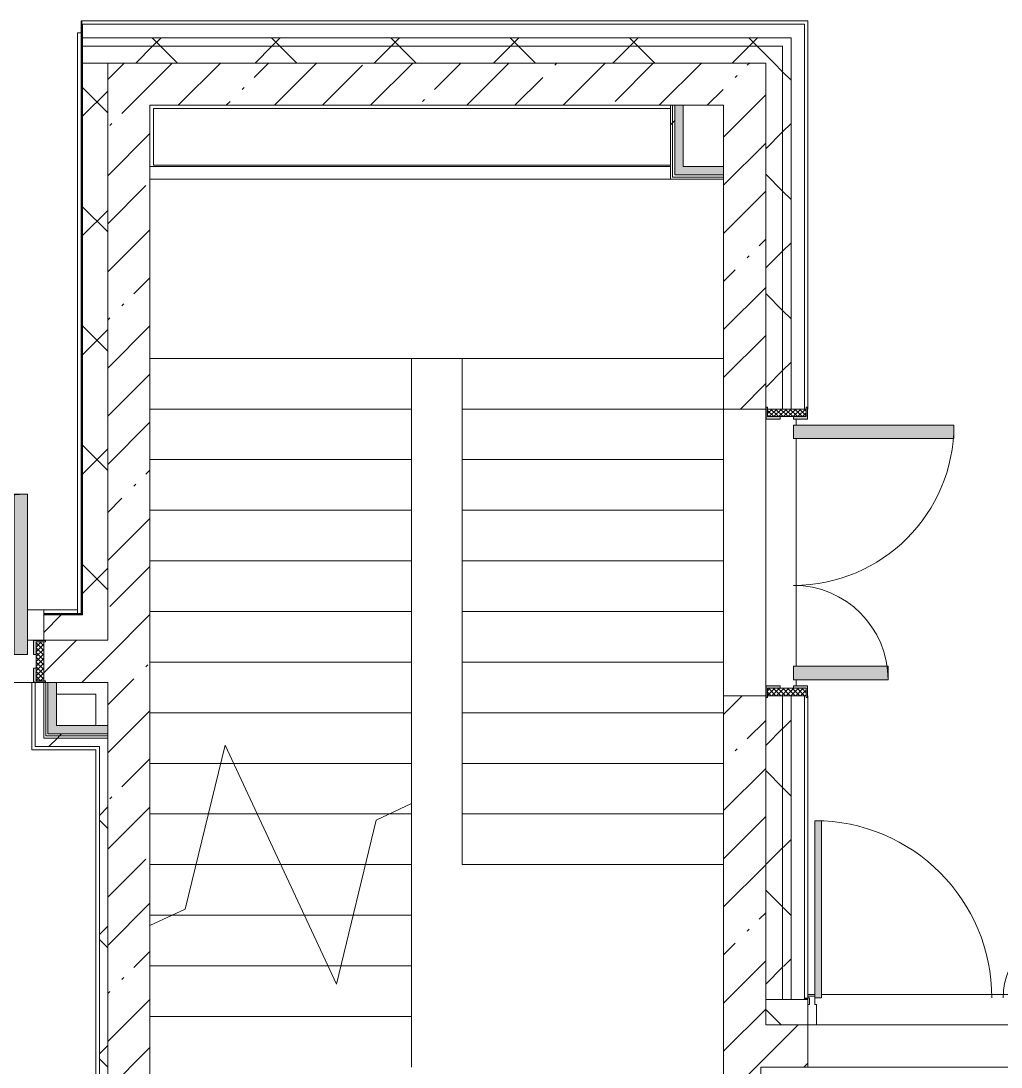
# Model space of a CAD drawing. Header units: millimetres. Extents: x -4005 to 195566, y -8553 to 29000.
# Drawn here: x 149338 to 155148, y 21150 to 27350 of the extents above; entities that cross this region are included whole.
import ezdxf

# ---------------------------------------------------------------- set-up
doc = ezdxf.new("R2010")
doc.units = ezdxf.units.MM
for name, color, linetype, lineweight, true_color in [('A-DOOR-2', 7, 'Continuous', 5, 0xaaaaaa), ('A-DOOR-3', 7, 'Continuous', 5, 0xe2e2e2), ('A-DOOR-FRAM-3', 7, 'Continuous', 5, 0xaaaaaa), ('A-FLOR-2', 7, 'Continuous', 5, 0xaaaaaa), ('I-WALL-5', 7, 'Continuous', 9, 0xe7e7e7)]:
    doc.layers.add(name, color=color, linetype=linetype, lineweight=lineweight, true_color=true_color)
for name, color, linetype, lineweight in [('A-GLAZ-CWMG-2', 7, 'Continuous', 5), ('A-WALL', 7, 'Continuous', 9), ('A-WALL-2', 7, 'Continuous', 5), ('I-WALL-6', 7, 'Continuous', 5), ('S-STRS-4', 7, 'Continuous', 5), ('S-STRS-MBND-3', 7, 'Continuous', 5)]:
    doc.layers.add(name, color=color, linetype=linetype, lineweight=lineweight)
pattern_1 = [(45, (60693.44, 0), (-285.1231, 285.1231), []), (45, (60978.57, 0), (-285.1231, 285.1231), [504.031, -100.806, 16.764, -84.042])]
pattern_2 = [(45, (60693.44, 0), (-353.5534, 353.5534), []), (135, (60693.44, 0), (-353.5534, -353.5534), [])]
pattern_3 = [(135, (1471.41, 189.685), (-14.14214, -14.14214), []), (225, (1471.41, 189.685), (14.14214, -14.14214), [])]
pattern_4 = [(45, (-651.384, 189.685), (-14.1421, 14.1421), []), (135, (-651.384, 189.685), (-14.1421, -14.1421), [])]
pattern_5 = [(45, (60693.44, 0), (-530.33, 530.33), []), (135, (60693.44, 0), (-530.33, -530.33), [])]

# ---------------------------------------------------------------- blocks, each defined once
blk = doc.blocks.new('110_Дверь_СКБ_2Ст_Внутренняя - ДН-7д_л__ ДОО_Дв_1450x2100h_Загрузочная_ Помещение холодильных камер-21737406-1_4_1_птичка')
at = {"layer": 'A-DOOR-2'}
h = blk.add_hatch(dxfattribs=at)
h.set_pattern_fill('FP_180', color=256, style=0, pattern_type=2)
h.set_pattern_definition(pattern_3)
h.paths.add_polyline_path([(818.2, -115), (862.5, -115), (862.5, 115), (817.5, 115), (817.5, -115)])
at = {"layer": 'A-DOOR-3'}
for points in [[(687.5, 40), (767.5, 40), (767.5, 990), (687.5, 990), (687.5, 92.1)], [(-742.5, 40), (-662.5, 40), (-662.5, 600), (-742.5, 600), (-742.5, 125)]]:
    blk.add_hatch(color=256, dxfattribs=at).paths.add_polyline_path(points)
h = blk.add_hatch(color=256, dxfattribs=at)
h.paths.add_polyline_path([(817.5, 40), (818.2, 115), (872.5, 115), (872.5, 123), (802.5, 123), (802.5, 40), (812.5, 40)])
h.paths.add_polyline_path([(-777.5, 40), (-777.5, 123), (-847.5, 123), (-844.3, 115), (-792.5, 115), (-792.5, 40)])
h = blk.add_hatch(color=256, dxfattribs=at)
h.paths.add_polyline_path([(872.5, -123), (872.5, -115), (817.5, -115), (812.5, -40), (802.5, -40), (802.5, -123), (862.5, -123)])
h.paths.add_polyline_path([(-792.5, -123), (-777.5, -123), (-777.5, -40), (-792.5, -40), (-792.5, -115), (-847.5, -115), (-842.5, -123), (-794.1, -123)])
at = {"layer": 'A-DOOR-FRAM-3'}
h = blk.add_hatch(dxfattribs=at)
h.set_pattern_fill('FP_181', color=256, style=0, pattern_type=2)
h.set_pattern_definition(pattern_4)
h.paths.add_polyline_path([(-792.5, -115), (-792.5, 115), (-837.5, 115), (-837.5, -115)])
at = {"layer": 'A-DOOR-2'}
for p, q in [((767.5, 990), (687.5, 990)), ((687.5, 990), (687.5, 40)), ((767.5, 40), (767.5, 990)), ((-742.5, 600), (-742.5, 40)), ((-662.5, 600), (-742.5, 600)), ((-662.5, 40), (-662.5, 600)), ((-777.5, 123), (-847.5, 123)), ((-847.5, 123), (-847.5, 115)), ((-847.5, 115), (-792.5, 115)), ((-792.5, 115), (-792.5, 40)), ((-777.5, 40), (-777.5, 123)), ((872.5, 123), (802.5, 123)), ((802.5, 123), (802.5, 40)), ((817.5, 40), (817.5, 115)), ((817.5, 115), (872.5, 115)), ((872.5, 115), (872.5, 123)), ((-792.5, 40), (-777.5, 40)), ((-742.5, 40), (-662.5, 40)), ((687.5, 40), (767.5, 40)), ((802.5, 40), (817.5, 40)), ((-777.5, -40), (-792.5, -40)), ((-792.5, -40), (-792.5, -115)), ((-777.5, -123), (-777.5, -40)), ((817.5, -40), (802.5, -40)), ((802.5, -40), (802.5, -123)), ((817.5, -115), (817.5, -40)), ((-847.5, -115), (-847.5, -123)), ((-792.5, -115), (-847.5, -115)), ((-847.5, -123), (-777.5, -123)), ((802.5, -123), (872.5, -123)), ((872.5, -115), (817.5, -115)), ((872.5, -123), (872.5, -115))]:
    blk.add_line(p, q, dxfattribs=at)
for centre, radius, start, end in [((767.5, 40), 950, 90, 180), ((-742.5, 40), 560, 0, 90)]:
    blk.add_arc(centre, radius, start, end, dxfattribs=at)
at = {"layer": 'A-DOOR-FRAM-3'}
for p, q in [((-792.5, 115), (-837.5, 115)), ((-837.5, 115), (-837.5, -115)), ((-792.5, -115), (-792.5, 115)), ((862.5, 115), (817.5, 115)), ((817.5, 115), (817.5, -115)), ((862.5, -115), (862.5, 115)), ((-837.5, -115), (-792.5, -115)), ((817.5, -115), (862.5, -115))]:
    blk.add_line(p, q, dxfattribs=at)
blk = doc.blocks.new('110_Дверь_СКБ_2Ст_Внутренняя - ДН-4д_ ДОО_Дв_1450x2100h_Лестничная клетка-23615437-1_4_1_птичка')
at = {"layer": 'A-DOOR-2'}
h = blk.add_hatch(dxfattribs=at)
h.set_pattern_fill('FP_180', color=256, style=0, pattern_type=2)
h.set_pattern_definition(pattern_3)
h.paths.add_polyline_path([(862.5, 25), (862.5, 115), (817.5, 115), (817.5, -115), (862.5, -115), (862.5, -15)])
at = {"layer": 'A-DOOR-3'}
for points in [[(-662.5, 270.3), (-662.5, 990), (-742.5, 990), (-742.5, 40), (-662.5, 40), (-662.5, 105)], [(767.5, 270.3), (767.5, 600), (687.5, 600), (687.5, 40), (767.5, 40), (767.5, 109.2)]]:
    blk.add_hatch(color=256, dxfattribs=at).paths.add_polyline_path(points)
h = blk.add_hatch(color=256, dxfattribs=at)
h.paths.add_polyline_path([(872.5, 115), (872.5, 123), (802.5, 123), (802.5, 40), (817.5, 40), (817.5, 115), (862.5, 115)])
h.paths.add_polyline_path([(-777.5, 40), (-777.5, 123), (-847.5, 123), (-847.5, 115), (-792.5, 115), (-792.5, 40)])
h = blk.add_hatch(color=256, dxfattribs=at)
h.paths.add_polyline_path([(872.5, -115), (817.5, -115), (817.5, -40), (802.5, -40), (802.5, -123), (872.5, -123)])
h.paths.add_polyline_path([(-777.5, -40), (-792.5, -40), (-792.5, -115), (-847.5, -115), (-847.5, -123), (-777.5, -123), (-777.5, -83.5)])
at = {"layer": 'A-DOOR-FRAM-3'}
h = blk.add_hatch(dxfattribs=at)
h.set_pattern_fill('FP_181', color=256, style=0, pattern_type=2)
h.set_pattern_definition(pattern_4)
h.paths.add_polyline_path([(-792.5, -115), (-792.5, 115), (-837.5, 115), (-837.5, -115)])
at = {"layer": 'A-DOOR-2'}
for p, q in [((-742.5, 990), (-742.5, 40)), ((-662.5, 990), (-742.5, 990)), ((-662.5, 40), (-662.5, 990)), ((767.5, 600), (687.5, 600)), ((687.5, 600), (687.5, 40)), ((767.5, 40), (767.5, 600)), ((-777.5, 123), (-847.5, 123)), ((-847.5, 123), (-847.5, 115)), ((-847.5, 115), (-792.5, 115)), ((-792.5, 115), (-792.5, 40)), ((-777.5, 40), (-777.5, 123)), ((872.5, 123), (802.5, 123)), ((802.5, 123), (802.5, 40)), ((817.5, 40), (817.5, 115)), ((817.5, 115), (872.5, 115)), ((872.5, 115), (872.5, 123)), ((-792.5, 40), (-777.5, 40)), ((-742.5, 40), (-662.5, 40)), ((687.5, 40), (767.5, 40)), ((802.5, 40), (817.5, 40)), ((-777.5, -40), (-792.5, -40)), ((-792.5, -40), (-792.5, -115)), ((-777.5, -123), (-777.5, -40)), ((817.5, -40), (802.5, -40)), ((802.5, -40), (802.5, -123)), ((817.5, -115), (817.5, -40)), ((-847.5, -115), (-847.5, -123)), ((-792.5, -115), (-847.5, -115)), ((-847.5, -123), (-777.5, -123)), ((802.5, -123), (872.5, -123)), ((872.5, -115), (817.5, -115)), ((872.5, -123), (872.5, -115))]:
    blk.add_line(p, q, dxfattribs=at)
for centre, radius, start, end in [((-742.5, 40), 950, 0, 90), ((767.5, 40), 560, 90, 180)]:
    blk.add_arc(centre, radius, start, end, dxfattribs=at)
at = {"layer": 'A-DOOR-FRAM-3'}
for p, q in [((-792.5, 115), (-837.5, 115)), ((-837.5, 115), (-837.5, -115)), ((-792.5, -115), (-792.5, 115)), ((862.5, 115), (817.5, 115)), ((817.5, 115), (817.5, -115)), ((862.5, -115), (862.5, 115)), ((-837.5, -115), (-792.5, -115)), ((817.5, -115), (862.5, -115))]:
    blk.add_line(p, q, dxfattribs=at)
blk = doc.blocks.new('DRS_ДПУ_распашная__2Ст_Прямоугольная1 - ВН-4_ Нр_ДО_1500х2200 глухая-26741401-1_4_1_птичка')
at = {"layer": 'A-DOOR-3'}
for points in [[(-770, 0), (-730, 0), (-730, 1050), (-770, 1050), (-770, 20)], [(770, 0), (770, 423.1), (730, 423.1), (730, 0)]]:
    blk.add_hatch(color=256, dxfattribs=at).paths.add_polyline_path(points)
at = {"layer": 'A-DOOR-2'}
for p, q in [((-770, 1050), (-770, 0)), ((-730, 1050), (-770, 1050)), ((-730, 0), (-730, 1050)), ((770, 423.1), (730, 423.1)), ((730, 423.1), (730, 0)), ((770, 0), (770, 423.1)), ((-770, 0), (-730, 0)), ((730, 0), (770, 0))]:
    blk.add_line(p, q, dxfattribs=at)
for centre, radius, start, end in [((-770, 0), 1050, 360, 90), ((770, 0), 423.1, 90, 180)]:
    blk.add_arc(centre, radius, start, end, dxfattribs=at)
blk = doc.blocks.new('Прямоугольный импост - Импост структурный с накладкой - 170мм-22855280-1_4_1_птичка')
at = {"layer": 'A-GLAZ-CWMG-2'}
for p, q in [((0, 160), (-50, 160)), ((-50, 160), (-50, 40)), ((0, 40), (0, 160)), ((-50, 40), (-40, 40)), ((-40, 40), (-40, 0)), ((-10, 0), (-10, 40)), ((-10, 40), (0, 40)), ((0, 0), (-10, 0)), ((0, -10), (0, 0)), ((-40, -10), (0, -10))]:
    blk.add_line(p, q, dxfattribs=at)
blk = doc.blocks.new('Зашивка приборов отопления4 - Зашивка приборов отопления-33272095-1_4_1_птичка')
at = {"layer": 'A-WALL-2'}
for p, q in [((121445, 18487.5), (124530, 18487.5)), ((124530, 18487.5), (121445, 18487.5)), ((121445, 18412.5), (124530, 18412.5))]:
    blk.add_line(p, q, dxfattribs=at)

msp = doc.modelspace()

# ---------------------------------------------------------------- hatches: boundary and pattern name
at = {"layer": 'A-WALL-2'}
h = msp.add_hatch(dxfattribs=at)
h.set_pattern_fill('FP_172', color=256, style=0, pattern_type=2)
h.set_pattern_definition(pattern_2)
h.paths.add_polyline_path([(151586.8, 27200), (153903.4, 27200), (153903.4, 27250), (149703.4, 27250), (149703.4, 27200), (150131, 27200)])
h = msp.add_hatch(dxfattribs=at)
h.set_pattern_fill('FP_172', color=256, style=0, pattern_type=2)
h.set_pattern_definition(pattern_2)
h.paths.add_polyline_path([(149703.4, 27100), (153853.4, 27100), (153853.4, 27200), (149703.4, 27200)])
h = msp.add_hatch(dxfattribs=at)
h.set_pattern_fill('FP_172', color=256, style=0, pattern_type=2)
h.set_pattern_definition(pattern_2)
h.paths.add_polyline_path([(153862.7, 21550), (153903.4, 21550), (153903.4, 23350), (153853.4, 23350), (153858.1, 21550)])
h.paths.add_polyline_path([(153853.4, 25050), (153903.4, 25050), (153903.4, 27200), (153853.4, 27200), (153853.4, 25482.4)])
h = msp.add_hatch(dxfattribs=at)
h.set_pattern_fill('FP_172', color=256, style=0, pattern_type=2)
h.set_pattern_definition(pattern_2)
h.paths.add_polyline_path([(149825.8, 23680), (149853.4, 23680), (149853.4, 27100), (149703.4, 27100), (149703.4, 23680)])
h = msp.add_hatch(dxfattribs=at)
h.set_pattern_fill('FP_172', color=256, style=0, pattern_type=2)
h.set_pattern_definition(pattern_2)
h.paths.add_polyline_path([(153753.4, 21550), (153853.4, 21550), (153853.4, 23350), (153763.4, 23350), (153763.4, 23340), (153755.4, 23340), (153753.4, 21553)])
h.paths.add_polyline_path([(153787.4, 25050), (153853.4, 25050), (153853.4, 27100), (153753.4, 27100), (153755.4, 25060), (153763.4, 25060), (153763.4, 25050)])
h = msp.add_hatch(dxfattribs=at)
h.set_pattern_fill('FP_172', color=256, style=0, pattern_type=2)
h.set_pattern_definition(pattern_2)
h.paths.add_polyline_path([(146073.4, 23680), (146073.4, 23830), (145813.4, 23830), (145813.4, 23680), (145821.4, 23680)])
h.paths.add_polyline_path([(147331.5, 23680), (147773.4, 23680), (147773.4, 23830), (147223.4, 23830), (147223.4, 23680)])
h.paths.add_polyline_path([(149548.4, 23680), (149703.4, 23680), (149700.4, 23830), (149473.4, 23830), (149473.4, 23680)])
h = msp.add_hatch(dxfattribs=at)
h.set_pattern_fill('FP_172', color=256, style=0, pattern_type=2)
h.set_pattern_definition(pattern_2)
h.paths.add_polyline_path([(160441.6, 21400), (161843.4, 21400), (161843.4, 21550), (157303.4, 21550), (157303.4, 21400), (159773.4, 21400)])
h.paths.add_polyline_path([(153753.4, 21400), (154003.4, 21400), (153999.9, 21550), (153753.4, 21550)])
h.paths.add_polyline_path([(167543.4, 21400), (167543.4, 21550), (166243.4, 21550), (166243.4, 21400), (166743.4, 21400)])
h.paths.add_polyline_path([(165343.4, 21400), (165343.4, 21550), (164143.4, 21550), (164143.4, 21400), (164636.8, 21400)])
h.paths.add_polyline_path([(171043.4, 21400), (171496.6, 21400), (171388.1, 21550), (170643.4, 21550), (170643.4, 21400), (170929.6, 21400)])
h.paths.add_polyline_path([(168443.4, 21400), (169743.4, 21400), (169743.4, 21550), (168443.4, 21550), (168443.4, 21540.1)])
h.paths.add_polyline_path([(171928.6, 21400), (171820.1, 21550), (171634.9, 21550), (171743.4, 21400)])
at = {"layer": 'I-WALL-5'}
for points in [[(153213.4, 26437.5), (153263.4, 26437.5), (153263.4, 26850), (153213.4, 26850), (153213.4, 26487.5)], [(153483, 26437.5), (153503.4, 26437.5), (153503.4, 26487.5), (153263.4, 26487.5), (153263.4, 26437.5)], [(149498.4, 23125), (149548.4, 23125), (149548.4, 23430), (149498.4, 23430), (149498.4, 23134.8)], [(149724, 23125), (149853.4, 23125), (149853.4, 23175), (149548.4, 23175), (149548.4, 23125), (149566.5, 23125)]]:
    msp.add_hatch(color=256, dxfattribs=at).paths.add_polyline_path(points)
at = {"layer": 'I-WALL-6'}
h = msp.add_hatch(dxfattribs=at)
h.set_pattern_fill('FP_153', color=256, style=0, pattern_type=2)
h.set_pattern_definition(pattern_1)
h.paths.add_polyline_path([(150103.4, 17270), (150103.4, 27100), (149853.4, 27100), (149853.4, 17270), (149953.5, 17270)])
h = msp.add_hatch(dxfattribs=at)
h.set_pattern_fill('FP_153', color=256, style=0, pattern_type=2)
h.set_pattern_definition(pattern_1)
h.paths.add_polyline_path([(153468.4, 26850), (153503.4, 26850), (153503.4, 27100), (150103.4, 27100), (150103.4, 26850), (153188.4, 26850)])
h = msp.add_hatch(dxfattribs=at)
h.set_pattern_fill('FP_153', color=256, style=0, pattern_type=2)
h.set_pattern_definition(pattern_1)
h.paths.add_polyline_path([(153723.4, 21150), (153753.4, 21150), (153753.4, 23350), (153503.4, 23350), (153503.4, 21150)])
h.paths.add_polyline_path([(153753.4, 25050), (153753.4, 27100), (153503.4, 27100), (153503.4, 25050)])
h = msp.add_hatch(dxfattribs=at)
h.set_pattern_fill('FP_250', color=256, style=0, pattern_type=2)
h.set_pattern_definition(pattern_5)
h.paths.add_polyline_path([(153188.4, 26412.5), (153200.9, 26412.5), (153200.9, 26850), (153188.4, 26850), (153188.4, 26425)])
h = msp.add_hatch(dxfattribs=at)
h.set_pattern_fill('FP_250', color=256, style=0, pattern_type=2)
h.set_pattern_definition(pattern_5)
h.paths.add_polyline_path([(153200.9, 26425), (153213.4, 26425), (153213.4, 26850), (153200.9, 26850), (153200.9, 26437.5)])
h = msp.add_hatch(dxfattribs=at)
h.set_pattern_fill('FP_153', color=256, style=0, pattern_type=2)
h.set_pattern_definition(pattern_1)
h.paths.add_polyline_path([(149853.4, 23430), (149853.4, 23680), (149483.4, 23678), (149483.4, 23670), (149473.4, 23670), (149473.4, 23440), (149483.4, 23440), (149483.4, 23432), (149724.2, 23430)])
h.paths.add_polyline_path([(145693.4, 23430), (146043.4, 23432), (146043.4, 23440), (146073.4, 23440), (146073.4, 23670), (146043.4, 23670), (146043.4, 23678), (145693.4, 23680)])
h.paths.add_polyline_path([(147223.4, 23430), (147763.4, 23434), (147763.4, 23440), (147773.4, 23440), (147769.4, 23670), (147763.4, 23670.7), (147763.4, 23678), (147253.4, 23678), (147253.4, 23670), (147223.4, 23670), (147223.4, 23440), (147253.4, 23440), (147253.4, 23432), (147223.4, 23432)])
h = msp.add_hatch(dxfattribs=at)
h.set_pattern_fill('FP_172', color=256, style=0, pattern_type=2)
h.set_pattern_definition(pattern_2)
h.paths.add_polyline_path([(149527.7, 23050), (149803.4, 23051.3), (149803.4, 23100), (149473.4, 23100), (149473.4, 23050), (149497.5, 23050)])
h = msp.add_hatch(dxfattribs=at)
h.set_pattern_fill('FP_250', color=256, style=0, pattern_type=2)
h.set_pattern_definition(pattern_5)
h.paths.add_polyline_path([(149724, 23100), (149853.4, 23104.6), (149853.4, 23112.5), (149485.9, 23112.5), (149485.9, 23100), (149659.3, 23100)])
h = msp.add_hatch(dxfattribs=at)
h.set_pattern_fill('FP_250', color=256, style=0, pattern_type=2)
h.set_pattern_definition(pattern_5)
h.paths.add_polyline_path([(149709.2, 23112.5), (149853.4, 23112.5), (149853.4, 23125), (149498.4, 23125), (149498.4, 23112.5), (149691.7, 23112.5)])
h = msp.add_hatch(dxfattribs=at)
h.set_pattern_fill('FP_172', color=256, style=0, pattern_type=2)
h.set_pattern_definition(pattern_2)
h.paths.add_polyline_path([(149803.4, 19350), (149853.4, 19351.2), (149853.4, 23100), (149803.4, 23100), (149803.4, 19370)])
h = msp.add_hatch(dxfattribs=at)
h.set_pattern_fill('FP_153', color=256, style=0, pattern_type=2)
h.set_pattern_definition(pattern_1)
h.paths.add_polyline_path([(157373.4, 21150), (161273.4, 21150), (161273.4, 21400), (157303.4, 21400), (157303.4, 21150)])
h.paths.add_polyline_path([(153753.4, 21150), (154003.4, 21150), (154003.4, 21400), (153753.4, 21400), (153753.4, 21374.1)])
h = msp.add_hatch(dxfattribs=at)
h.set_pattern_fill('FP_153', color=256, style=0, pattern_type=2)
h.set_pattern_definition(pattern_1)
h.paths.add_polyline_path([(153693.4, 13620), (153693.4, 13628), (153723.4, 13628), (153723.1, 21150), (153503.4, 21150), (153503.4, 13620), (153624.4, 13620)])

# ---------------------------------------------------------------- linework, layer by layer
at = {"layer": 'A-FLOR-2'}
for p, q in [((153188.4, 26830), (150123.4, 26830)), ((150123.4, 26830), (150123.4, 26495)), ((150123.4, 26495), (153188.4, 26495)), ((149783.4, 23360), (149548.4, 23360)), ((149783.4, 23175), (149783.4, 23360)), ((155623.4, 21150), (154003.4, 21150))]:
    msp.add_line(p, q, dxfattribs=at)
at = {"layer": 'A-WALL'}
for p, q in [((149700.4, 27350), (149700.4, 23833)), ((153983.4, 27330), (149700.4, 27330)), ((149703.4, 27330), (149703.4, 23830)), ((153983.4, 25050), (153983.4, 27330)), ((153903.4, 27250), (149703.4, 27250)), ((153903.4, 25050), (153903.4, 27250)), ((153853.4, 27200), (149703.4, 27200)), ((153853.4, 25050), (153853.4, 27200)), ((149853.4, 27100), (149703.4, 27100)), ((153753.4, 25050), (153753.4, 27100)), ((153200.9, 26425), (153200.9, 26850)), ((153213.4, 26437.5), (153213.4, 26850)), ((153503.4, 26412.5), (153503.4, 26487.5)), ((153503.4, 26425), (153200.9, 26425)), ((153503.4, 26437.5), (153213.4, 26437.5)), ((149473.4, 23833), (149700.4, 23833)), ((149473.4, 23830), (149703.4, 23830)), ((149473.4, 23680), (149703.4, 23680)), ((149423.4, 23430), (149423.4, 23050)), ((149473.4, 23430), (149548.4, 23430)), ((149485.9, 23112.5), (149485.9, 23430)), ((149498.4, 23125), (149498.4, 23430)), ((153753.4, 23350), (153753.4, 21400)), ((153853.4, 21550), (153853.4, 23350)), ((153903.4, 21550), (153903.4, 23350)), ((153983.4, 21550), (153983.4, 23350)), ((149853.4, 19370), (149853.4, 23175)), ((149853.4, 23112.5), (149485.9, 23112.5)), ((149853.4, 23100), (149485.9, 23100)), ((149853.4, 23125), (149498.4, 23125)), ((149423.4, 23050), (149803.4, 23050)), ((149803.4, 23050), (149803.4, 19350)), ((154003.4, 21550), (153753.4, 21550)), ((153983.4, 21558), (154003.4, 21558)), ((154003.4, 21553), (153983.4, 21553)), ((153753.4, 21400), (154003.4, 21400))]:
    msp.add_line(p, q, dxfattribs=at)
at = {"layer": 'A-WALL-2'}
for p, q in [((149695.4, 27350), (149695.4, 23838)), ((154003.4, 27350), (149695.4, 27350)), ((154003.4, 25050), (154003.4, 27350)), ((149673.4, 23838), (149673.4, 27280)), ((149695.4, 27280), (149673.4, 27280)), ((149853.4, 23680), (149853.4, 27100)), ((149853.4, 27100), (153753.4, 27100)), ((153933.4, 24990), (153933.4, 24955)), ((153933.4, 24875), (153933.4, 23525)), ((149378.4, 23860), (149673.4, 23860)), ((149473.4, 23860), (149473.4, 23680)), ((149695.4, 23838), (149473.4, 23838)), ((153933.4, 23445), (153933.4, 23410)), ((154003.4, 21400), (154003.4, 23350)), ((154003.4, 21580), (154043.4, 21580)), ((154083.4, 21580), (155543.4, 21580))]:
    msp.add_line(p, q, dxfattribs=at)
at = {"layer": 'I-WALL-6'}
for p, q in [((150103.4, 17850), (150103.4, 26850)), ((150103.4, 26850), (153503.4, 26850)), ((153188.4, 26850), (153188.4, 26412.5)), ((153263.4, 26487.5), (153263.4, 26850)), ((153503.4, 26850), (153503.4, 26487.5)), ((153503.4, 26487.5), (153263.4, 26487.5)), ((153188.4, 26412.5), (153503.4, 26412.5)), ((153503.4, 26412.5), (153503.4, 17850)), ((153503.4, 25050), (153753.4, 25050)), ((153753.4, 25050), (153753.4, 23350)), ((149378.4, 23680), (149473.4, 23680)), ((149853.4, 23680), (149703.4, 23680)), ((149473.4, 23430), (147773.4, 23430)), ((149403.4, 23430), (149403.4, 23030)), ((149473.4, 23430), (149473.4, 23100)), ((149548.4, 23430), (149853.4, 23430)), ((149548.4, 23175), (149548.4, 23430)), ((149853.4, 23430), (149853.4, 23175)), ((153753.4, 23350), (153503.4, 23350)), ((149853.4, 23175), (149548.4, 23175)), ((149548.4, 23100), (149473.4, 23100)), ((149403.4, 23030), (149783.4, 23030)), ((149783.4, 23030), (149783.4, 19370)), ((154003.4, 21150), (154003.4, 21400)), ((154053.4, 21400), (155573.4, 21400)), ((153723.4, 21150), (154003.4, 21150)), ((153723.4, 13628), (153723.4, 21150))]:
    msp.add_line(p, q, dxfattribs=at)
at = {"layer": 'S-STRS-4'}
for p, q in [((150522, 22950), (150598.7, 22950)), ((150522, 22950), (150598.7, 22950)), ((151653.4, 22650), (151653.4, 22711.4)), ((150449.1, 22650), (150738.6, 22650)), ((150449.1, 22650), (150738.6, 22650)), ((151521.8, 22650), (151653.4, 22650)), ((151521.8, 22650), (151653.4, 22650)), ((151653.4, 22350), (151653.4, 22650)), ((150376.2, 22350), (150878.4, 22350)), ((150376.2, 22350), (150878.4, 22350)), ((151380.7, 22350), (151653.4, 22350)), ((151380.7, 22350), (151653.4, 22350)), ((151653.4, 22050), (151653.4, 22350)), ((150235.1, 22050), (151018.3, 22050)), ((150235.1, 22050), (151018.3, 22050)), ((151307.8, 22050), (151653.4, 22050)), ((151307.8, 22050), (151653.4, 22050)), ((151653.4, 21750), (151653.4, 22050)), ((150103.4, 21750), (151158.2, 21750)), ((150103.4, 21750), (151158.2, 21750)), ((151234.9, 21750), (151653.4, 21750)), ((151234.9, 21750), (151653.4, 21750)), ((151653.4, 21450), (151653.4, 21750)), ((150103.4, 21450), (151653.4, 21450)), ((150103.4, 21450), (151653.4, 21450)), ((151653.4, 21150), (151653.4, 21450))]:
    msp.add_line(p, q, dxfattribs=at)
at = {"layer": 'S-STRS-MBND-3'}
for p, q in [((150103.4, 26850), (150103.4, 25350)), ((153503.4, 26850), (150103.4, 26850)), ((153503.4, 25350), (153503.4, 26850)), ((150103.4, 25350), (151653.4, 25350)), ((150103.4, 22650), (150103.4, 25350)), ((150103.4, 25350), (151653.4, 25350)), ((151653.4, 25350), (151953.4, 25350)), ((151653.4, 22711.4), (151653.4, 25350)), ((153503.4, 25350), (151953.4, 25350)), ((151953.4, 25350), (151953.4, 22350)), ((153503.4, 25350), (151953.4, 25350)), ((153503.4, 25350), (153503.4, 22350)), ((150103.4, 25050), (151653.4, 25050)), ((150103.4, 25050), (151653.4, 25050)), ((153503.4, 25050), (151953.4, 25050)), ((153503.4, 25050), (151953.4, 25050)), ((150103.4, 24750), (151653.4, 24750)), ((150103.4, 24750), (151653.4, 24750)), ((153503.4, 24750), (151953.4, 24750)), ((153503.4, 24750), (151953.4, 24750)), ((150103.4, 24450), (151653.4, 24450)), ((150103.4, 24450), (151653.4, 24450)), ((153503.4, 24450), (151953.4, 24450)), ((153503.4, 24450), (151953.4, 24450)), ((150103.4, 24150), (151653.4, 24150)), ((150103.4, 24150), (151653.4, 24150)), ((153503.4, 24150), (151953.4, 24150)), ((153503.4, 24150), (151953.4, 24150)), ((150103.4, 23850), (151653.4, 23850)), ((150103.4, 23850), (151653.4, 23850)), ((153503.4, 23850), (151953.4, 23850)), ((153503.4, 23850), (151953.4, 23850)), ((150103.4, 23550), (151653.4, 23550)), ((150103.4, 23550), (151653.4, 23550)), ((153503.4, 23550), (151953.4, 23550)), ((153503.4, 23550), (151953.4, 23550)), ((150103.4, 23250), (151653.4, 23250)), ((150103.4, 23250), (151653.4, 23250)), ((153503.4, 23250), (151953.4, 23250)), ((153503.4, 23250), (151953.4, 23250)), ((150548.3, 23058.1), (150312, 22085.9)), ((151208.6, 21641.9), (150548.3, 23058.1)), ((150103.4, 22950), (150522, 22950)), ((150103.4, 22950), (150522, 22950)), ((150598.7, 22950), (151653.4, 22950)), ((150598.7, 22950), (151653.4, 22950)), ((153503.4, 22950), (151953.4, 22950)), ((153503.4, 22950), (151953.4, 22950)), ((151653.4, 22711.4), (151444.9, 22614.1)), ((150103.4, 22650), (150449.1, 22650)), ((150103.4, 22650), (150449.1, 22650)), ((150738.6, 22650), (151521.8, 22650)), ((150738.6, 22650), (151521.8, 22650)), ((153503.4, 22650), (151953.4, 22650)), ((153503.4, 22650), (151953.4, 22650)), ((151444.9, 22614.1), (151208.6, 21641.9)), ((150103.4, 22350), (150376.2, 22350)), ((150103.4, 22350), (150376.2, 22350)), ((150878.4, 22350), (151380.7, 22350)), ((150878.4, 22350), (151380.7, 22350)), ((153503.4, 22350), (151953.4, 22350)), ((150312, 22085.9), (150103.4, 21988.6)), ((150103.4, 22050), (150235.1, 22050)), ((150103.4, 22050), (150235.1, 22050)), ((151018.3, 22050), (151307.8, 22050)), ((151018.3, 22050), (151307.8, 22050)), ((151158.2, 21750), (151234.9, 21750)), ((151158.2, 21750), (151234.9, 21750))]:
    msp.add_line(p, q, dxfattribs=at)

# ---------------------------------------------------------------- block references
at = {"layer": 'A-DOOR-2', "rotation": 269.9999999999998}
msp.add_blockref('110_Дверь_СКБ_2Ст_Внутренняя - ДН-4д_ ДОО_Дв_1450x2100h_Лестничная клетка-23615437-1_4_1_птичка', (153878.4, 24212.5), dxfattribs=at)
at = {"layer": 'A-DOOR-2'}
for name, p in [('110_Дверь_СКБ_2Ст_Внутренняя - ДН-7д_л__ ДОО_Дв_1450x2100h_Загрузочная_ Помещение холодильных камер-21737406-1_4_1_птичка', (148610.9, 23555)), ('DRS_ДПУ_распашная__2Ст_Прямоугольная1 - ВН-4_ Нр_ДО_1500х2200 глухая-26741401-1_4_1_птичка', (154813.4, 21560))]:
    msp.add_blockref(name, p, dxfattribs=at)
at = {"layer": 'A-GLAZ-CWMG-2', "rotation": 180}
msp.add_blockref('Прямоугольный импост - Импост структурный с накладкой - 170мм-22855280-1_4_1_птичка', (154003.4, 21560), dxfattribs=at)
at = {"layer": 'A-WALL-2'}
msp.add_blockref('Зашивка приборов отопления4 - Зашивка приборов отопления-33272095-1_4_1_птичка', (28658.4, 8000), dxfattribs=at)

doc.saveas('drawing.dxf')
